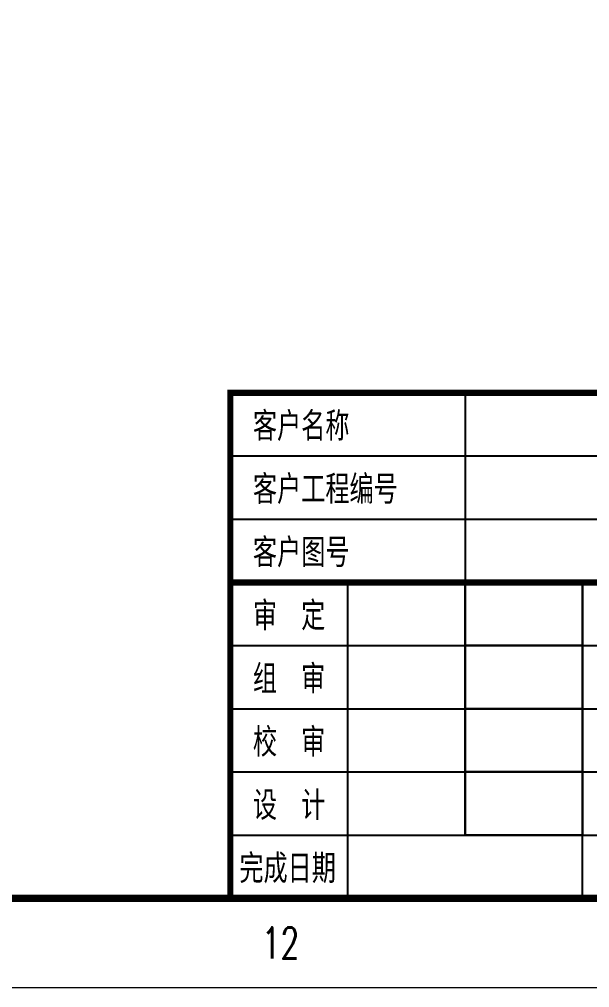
# Model space of a CAD drawing. Header units: millimetres. Extents: x 70541 to 102095, y 10027 to 51525.
# Drawn here: x 95613 to 97529, y 10039 to 13292 of the extents above; entities that cross this region are included whole.
import ezdxf

# ---------------------------------------------------------------- set-up
doc = ezdxf.new("R2010")
doc.units = ezdxf.units.MM
doc.header["$LTSCALE"] = 10
doc.layers.add('CIE-00', color=7, linetype='Continuous')
doc.layers.add('TK-ABCD-TTLB-E', color=3, linetype='Continuous')
doc.layers.add('ESign', color=7, linetype='Continuous', plot=False)
doc.styles.add('simhztxt', font='simplex.shx', dxfattribs={"width": 0.8, "bigfont": 'hztxt.shx'})
doc.styles.add('图框标题1', font='simfang.ttf', dxfattribs={"width": 0.7})

msp = doc.modelspace()

# ---------------------------------------------------------------- linework, layer by layer
at = {"layer": 'CIE-00', "color": 7}
for p, q in [((97110.9, 12037.4), (97110.9, 10550.9)), ((96322.1, 11825.1), (98476.1, 11825.1)), ((96322.1, 11612.7), (98476.1, 11612.7)), ((96322.1, 11400.3), (98476.1, 11400.3)), ((96716.5, 10338.5), (96716.5, 11400.3)), ((97505.3, 10338.5), (97505.3, 11400.3)), ((96322.1, 11188), (98476.1, 11188)), ((96322.1, 10975.6), (101782.8, 10975.6)), ((96322.1, 10763.3), (101782.8, 10763.3)), ((96322.1, 10550.9), (101782.8, 10550.9))]:
    msp.add_line(p, q, dxfattribs=at)
at = {"layer": 'CIE-00', "const_width": 21.2}
msp.add_lwpolyline([(101782.8, 10338.5), (101782.8, 12037.4), (96322.1, 12037.4), (96322.1, 10338.5)], close=True, dxfattribs=at)
at = {"layer": 'CIE-00', "color": 7, "linetype": 'Continuous', "const_width": 21.2}
msp.add_lwpolyline([(96322.1, 11400.3), (101782.8, 11400.3)], dxfattribs=at)
at = {"layer": 'ESign'}
for points in [[(97110.9, 11188), (97110.9, 11400.3), (97505.3, 11400.3), (97505.3, 11188)], [(97110.9, 10975.6), (97110.9, 11188), (97505.3, 11188), (97505.3, 10975.6)], [(97110.9, 10763.3), (97110.9, 10975.6), (97505.3, 10975.6), (97505.3, 10763.3)], [(97110.9, 10550.9), (97110.9, 10763.3), (97505.3, 10763.3), (97505.3, 10550.9)]]:
    msp.add_lwpolyline(points, close=True, dxfattribs=at)
at = {"layer": 'TK-ABCD-TTLB-E', "color": 3, "linetype": 'Continuous', "lineweight": 18}
msp.add_line((70552.8, 10038.5), (102082.8, 10038.5), dxfattribs=at)
at = {"layer": 'TK-ABCD-TTLB-E', "color": 3, "linetype": 'Continuous', "const_width": 24}
msp.add_lwpolyline([(71302.8, 10338.5), (71302.8, 27558.5), (101782.8, 27558.5), (101782.8, 10338.5), (71302.8, 10338.5)], dxfattribs=at)

# ---------------------------------------------------------------- texts
at = {"layer": 'CIE-00', "style": '图框标题1', "width": 0.7}
for s, p in [('客户名称', (96398, 11885.7)), ('客户工程编号', (96398, 11673.4)), ('客户图号', (96398, 11461)), ('审  定', (96398, 11248.7)), ('组  审', (96398, 11036.3)), ('校  审', (96398, 10823.9)), ('设  计', (96398, 10611.6)), ('完成日期', (96352.5, 10399.2))]:
    msp.add_text(s, height=84.94, dxfattribs=at).set_placement(p)
at = {"layer": 'TK-ABCD-TTLB-E', "color": 3, "linetype": 'Continuous', "lineweight": 18, "style": 'simhztxt', "width": 0.7}
msp.add_text('12', height=105, dxfattribs=at).set_placement((96427.8, 10136))

doc.saveas('drawing.dxf')
